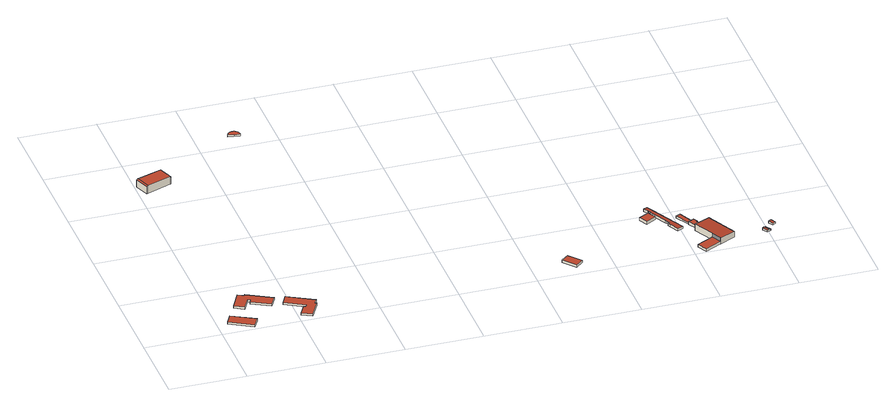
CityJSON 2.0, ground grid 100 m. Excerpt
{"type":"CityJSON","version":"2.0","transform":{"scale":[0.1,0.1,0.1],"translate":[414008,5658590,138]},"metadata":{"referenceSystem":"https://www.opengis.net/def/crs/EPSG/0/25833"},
"CityObjects":{
"building1":{"type":"Building","attributes":{"Dachtyp_tdc":"tdcPolyFlatRoof","Gemeindeschluessel":14612000,"Dachneigung":0,"QualitaetDacherkennung":93,"Geometrietyp2DReferenz":"3000","measuredHeight":2.97,"function":"31001_9998","roofType":"1000"},"geometry":[{"type":"Solid","lod":"2","boundaries":[[[[0,1,2,3]],[[1,4,5,2]],[[4,6,7,5]],[[6,4,1,0]],[[3,2,5,7]],[[6,0,3,7]]]],"semantics":{"surfaces":[{"type":"WallSurface"},{"type":"RoofSurface"},{"type":"GroundSurface"}],"values":[[0,0,0,1,2,0]]}}]},
"building2":{"type":"Building","attributes":{"Dachtyp_tdc":"tdcPolyFlatRoof","Gemeindeschluessel":14612000,"Dachneigung":0,"QualitaetDacherkennung":94,"Geometrietyp2DReferenz":"3000","measuredHeight":2.95,"function":"31001_9998","roofType":"1000"},"geometry":[{"type":"Solid","lod":"2","boundaries":[[[[8,9,10,11]],[[9,12,13,10]],[[12,14,15,13]],[[14,16,17,15]],[[16,18,19,17]],[[18,20,21,19]],[[20,22,23,21]],[[22,24,25,23]],[[24,26,27,25]],[[26,8,11,27]],[[26,24,22,20,18,16,14,12,9,8]],[[11,10,13,15,17,19,21,23,25,27]]]],"semantics":{"surfaces":[{"type":"WallSurface"},{"type":"RoofSurface"},{"type":"GroundSurface"}],"values":[[0,0,0,0,0,0,0,0,0,0,1,2]]}}]},
"building3":{"type":"Building","attributes":{"Dachtyp_tdc":"tdcPolyFlatRoof","Gemeindeschluessel":14612000,"Dachneigung":0,"QualitaetDacherkennung":94,"Geometrietyp2DReferenz":"3000","measuredHeight":2.99,"function":"31001_9998","roofType":"1000"},"geometry":[{"type":"Solid","lod":"2","boundaries":[[[[28,29,30,31]],[[29,32,33,30]],[[32,34,35,33]],[[34,36,37,35]],[[36,38,39,37]],[[38,40,41,39]],[[40,42,43,41]],[[42,44,45,43]],[[44,46,47,45]],[[46,28,31,47]],[[46,44,42,40,38,36,34,32,29,28]],[[31,30,33,35,37,39,41,43,45,47]]]],"semantics":{"surfaces":[{"type":"WallSurface"},{"type":"RoofSurface"},{"type":"GroundSurface"}],"values":[[0,0,0,0,0,0,0,0,0,0,1,2]]}}]},
"building4":{"type":"Building","attributes":{"name":"Graf-Stauffenberg-Kaserne","Dachtyp_tdc":"tdcCutGableRoof","Gemeindeschluessel":14612000,"Dachneigung":0.217,"QualitaetDacherkennung":54,"Geometrietyp2DReferenz":"3000","measuredHeight":11,"function":"31001_3221","roofType":"9999"},"geometry":[{"type":"Solid","lod":"2","boundaries":[[[[48,49,50,51,52,53,54,55,56,57,58]],[[59,60,49,48]],[[60,61,50,49]],[[61,62,51,50]],[[62,63,52,51]],[[63,64,53,52]],[[64,65,54,53]],[[65,66,55,54]],[[66,67,56,55]],[[67,68,57,56]],[[68,69,58,57]],[[69,59,48,58]],[[62,61,60,59,69]],[[68,67,66,65,64,63]],[[69,68,63,62]]]],"semantics":{"surfaces":[{"type":"GroundSurface"},{"type":"WallSurface"},{"type":"RoofSurface"}],"values":[[0,1,1,1,1,1,1,1,1,1,1,1,2,2,2]]}}]},
"building5":{"type":"Building","attributes":{"name":"Graf-Stauffenberg-Kaserne","Dachtyp_tdc":"tdcPolyFlatRoof","Gemeindeschluessel":14612000,"Dachneigung":0,"QualitaetDacherkennung":69,"Geometrietyp2DReferenz":"3000","measuredHeight":2.75,"function":"31001_3073","roofType":"1000"},"geometry":[{"type":"Solid","lod":"2","boundaries":[[[[70,71,72,73]],[[71,74,75,72]],[[74,76,77,75]],[[76,78,79,77]],[[78,80,81,79]],[[80,82,83,81]],[[82,84,85,83]],[[84,86,87,85]],[[86,88,89,87]],[[88,90,91,89]],[[90,70,73,91]],[[90,88,86,84,82,80,78,76,74,71,70]],[[73,72,75,77,79,81,83,85,87,89,91]]]],"semantics":{"surfaces":[{"type":"WallSurface"},{"type":"RoofSurface"},{"type":"GroundSurface"}],"values":[[0,0,0,0,0,0,0,0,0,0,0,1,2]]}}]},
"building6":{"type":"Building","attributes":{"Dachtyp_tdc":"tdcPolyFlatRoof","Gemeindeschluessel":14612000,"Dachneigung":0,"QualitaetDacherkennung":90,"Geometrietyp2DReferenz":"3000","measuredHeight":3.45,"function":"31001_9998","roofType":"1000"},"geometry":[{"type":"Solid","lod":"2","boundaries":[[[[92,93,94,95]],[[93,96,97,94]],[[96,98,99,97]],[[98,92,95,99]],[[98,96,93,92]],[[95,94,97,99]]]],"semantics":{"surfaces":[{"type":"WallSurface"},{"type":"RoofSurface"},{"type":"GroundSurface"}],"values":[[0,0,0,0,1,2]]}}]},
"building7":{"type":"Building","attributes":{"Dachtyp_tdc":"tdcPolyFlatRoof","Gemeindeschluessel":14612000,"Dachneigung":0,"QualitaetDacherkennung":77,"Geometrietyp2DReferenz":"3000","measuredHeight":3.8,"function":"31001_9998","roofType":"1000"},"geometry":[{"type":"Solid","lod":"2","boundaries":[[[[100,101,102,103]],[[101,104,105,102]],[[104,106,107,105]],[[106,100,103,107]],[[106,104,101,100]],[[103,102,105,107]]]],"semantics":{"surfaces":[{"type":"WallSurface"},{"type":"RoofSurface"},{"type":"GroundSurface"}],"values":[[0,0,0,0,1,2]]}}]},
"building8":{"type":"Building","attributes":{"Dachtyp_tdc":"tdcPolyFlatRoof","Gemeindeschluessel":14612000,"Dachneigung":5.93,"QualitaetDacherkennung":78,"Geometrietyp2DReferenz":"3000","measuredHeight":3.66,"function":"31001_9998","roofType":"2100"},"geometry":[{"type":"Solid","lod":"2","boundaries":[[[[108,109,110,111]],[[109,112,113,110]],[[112,114,115,113]],[[114,116,117,115]],[[116,118,119,117]],[[118,120,121,119]],[[120,122,123,121]],[[122,124,125,123]],[[124,126,127,125]],[[126,128,129,127]],[[128,130,131,129]],[[130,132,133,131]],[[132,134,135,133]],[[134,136,137,135]],[[136,138,139,137]],[[138,140,141,139]],[[140,142,143,141]],[[140,138,136,134,132,130,128,126,124,122,120,118,116,114,112,109,108,142]],[[143,111,110,113,115,117,119,121,123,125,127,129,131,133,135,137,139,141]],[[142,108,111,143]]]],"semantics":{"surfaces":[{"type":"WallSurface"},{"type":"RoofSurface"},{"type":"GroundSurface"}],"values":[[0,0,0,0,0,0,0,0,0,0,0,0,0,0,0,0,0,1,2,0]]}}]},
"building9":{"type":"Building","attributes":{"Dachtyp_tdc":"tdcPolyFlatRoof","Gemeindeschluessel":14612000,"Dachneigung":0,"QualitaetDacherkennung":34,"Geometrietyp2DReferenz":"3000","measuredHeight":2.66,"function":"31001_9998","roofType":"1000"},"geometry":[{"type":"Solid","lod":"2","boundaries":[[[[144,145,146,147]],[[145,148,149,146]],[[148,150,151,149]],[[150,144,147,151]],[[150,148,145,144]],[[147,146,149,151]]]],"semantics":{"surfaces":[{"type":"WallSurface"},{"type":"RoofSurface"},{"type":"GroundSurface"}],"values":[[0,0,0,0,1,2]]}}]},
"building10":{"type":"Building","attributes":{"Dachtyp_tdc":"tdcPolyFlatRoof","Gemeindeschluessel":14612000,"Dachneigung":0,"QualitaetDacherkennung":87,"Geometrietyp2DReferenz":"3000","measuredHeight":3.79,"function":"31001_9998","roofType":"1000"},"geometry":[{"type":"Solid","lod":"2","boundaries":[[[[152,153,154,155]],[[153,156,157,154]],[[156,158,159,157]],[[158,160,161,159]],[[160,162,163,161]],[[162,164,165,163]],[[164,152,155,165]],[[164,162,160,158,156,153,152]],[[155,154,157,159,161,163,165]]]],"semantics":{"surfaces":[{"type":"WallSurface"},{"type":"RoofSurface"},{"type":"GroundSurface"}],"values":[[0,0,0,0,0,0,0,1,2]]}}]},
"building11":{"type":"Building","attributes":{"Gemeindeschluessel":14612000,"Geometrietyp2DReferenz":"3000","function":"31001_3211","roofType":"9999"},"children":["building11-1","building11-2"]},
"building11-1":{"type":"BuildingPart","attributes":{"Dachtyp_tdc":"tdcPolyFlatRoof","Dachneigung":2.75,"QualitaetDacherkennung":96,"Geometrietyp2DReferenz":"3000","measuredHeight":9.06,"roofType":"2100"},"parents":["building11"],"geometry":[{"type":"MultiSurface","lod":"2","boundaries":[[[166,167,168]],[[166,169,170,167]],[[169,171,172,170]],[[171,173,174,172]],[[173,175,176,174]],[[175,177,178,179,176]],[[177,175,173,171,169,166]],[[167,170,172,174,176,179]]],"semantics":{"surfaces":[{"type":"WallSurface"},{"type":"RoofSurface"},{"type":"GroundSurface"}],"values":[0,0,0,0,0,0,1,2]}}]},
"building11-2":{"type":"BuildingPart","attributes":{"Dachtyp_tdc":"tdcPolyFlatRoof","Dachneigung":0,"QualitaetDacherkennung":76,"Geometrietyp2DReferenz":"3000","measuredHeight":3.66,"roofType":"1000"},"parents":["building11"],"geometry":[{"type":"MultiSurface","lod":"2","boundaries":[[[178,180,181,179]],[[180,182,183,181]],[[182,168,167,183]],[[168,182,180,178]],[[179,181,183,167]]],"semantics":{"surfaces":[{"type":"WallSurface"},{"type":"RoofSurface"},{"type":"GroundSurface"}],"values":[0,0,0,1,2]}}]},
"building12":{"type":"Building","attributes":{"Dachtyp_tdc":"tdcGableRoof","Gemeindeschluessel":14612000,"Dachneigung":20.89,"QualitaetDacherkennung":55,"Geometrietyp2DReferenz":"3000","measuredHeight":3.25,"function":"31001_9998","roofType":"3100"},"geometry":[{"type":"Solid","lod":"2","boundaries":[[[[184,185,186,187]],[[185,188,189,186]],[[188,190,191,189]],[[190,184,187,191]],[[188,185,192]],[[184,190,193]],[[185,184,193,192]],[[190,188,192,193]],[[187,186,189,191]]]],"semantics":{"surfaces":[{"type":"WallSurface"},{"type":"RoofSurface"},{"type":"GroundSurface"}],"values":[[0,0,0,0,0,0,1,1,2]]}}]},
"building13":{"type":"Building","attributes":{"Dachtyp_tdc":"tdcPolyFlatRoof","Gemeindeschluessel":14612000,"Dachneigung":7.84,"QualitaetDacherkennung":49,"Geometrietyp2DReferenz":"3000","measuredHeight":3.07,"function":"31001_9998","roofType":"2100"},"geometry":[{"type":"Solid","lod":"2","boundaries":[[[[194,195,196,197]],[[195,198,199,196]],[[198,200,201,199]],[[200,194,197,201]],[[200,198,195,194]],[[197,196,199,201]]]],"semantics":{"surfaces":[{"type":"WallSurface"},{"type":"RoofSurface"},{"type":"GroundSurface"}],"values":[[0,0,0,0,1,2]]}}]}
},
"vertices":[
[487,139,54],[417,12,54],[417,12,24],[487,139,24],[117,175,54],[117,175,24],[186,302,54],[186,302,24],
[519,530,55],[536,563,55],[536,563,25],[519,530,25],[504,580,55],[504,580,25],[425,432,55],[425,432,25],[296,500,55],[296,500,25],[418,730,55],[418,730,25],[497,688,55],[497,688,25],[505,704,55],[505,704,25],[827,533,55],[827,533,25],[758,403,55],[758,403,25],
[890,390,56],[957,518,56],[957,518,26],[890,390,26],[1296,331,56],[1296,331,26],[1258,263,56],[1258,263,26],[1277,253,56],[1277,253,26],[1156,33,56],[1156,33,26],[1029,103,56],[1029,103,26],[1100,233,56],[1100,233,26],[1127,218,56],[1127,218,26],[1145,250,56],[1145,250,26],
[80,3263,42],[9,3452,42],[23,3457,42],[28,3459,42],[349,3573,42],[359,3577,42],[379,3526,42],[400,3468,42],[428,3392,42],[418,3388,42],[98,3270,42],[80,3263,143],[9,3452,143],[23,3457,150],[28,3459,152],[349,3573,150],[359,3577,143],[379,3526,143],[400,3468,143],[428,3392,143],[418,3388,150],[98,3270,152],
[1463,4142,97],[1387,4158,97],[1387,4158,70],[1463,4142,70],[1402,4188,97],[1402,4188,70],[1412,4206,97],[1412,4206,70],[1437,4219,97],[1437,4219,70],[1462,4224,97],[1462,4224,70],[1490,4221,97],[1490,4221,70],[1513,4208,97],[1513,4208,70],[1532,4190,97],[1532,4190,70],[1542,4162,97],[1542,4162,70],[1545,4135,97],[1545,4135,70],
[4393,267,67],[4488,350,67],[4488,350,32],[4393,267,32],[4627,191,67],[4627,191,32],[4532,108,67],[4532,108,32],
[5780,897,44],[5645,827,44],[5645,827,6],[5780,897,6],[5586,940,44],[5586,940,6],[5721,1010,44],[5721,1010,6],
[5879,708,49],[5898,718,47],[5898,718,12],[5879,708,12],[5878,756,47],[5878,756,12],[5865,781,47],[5865,781,12],[5782,940,47],[5782,940,12],[5769,964,47],[5769,964,12],[5744,1013,47],[5744,1013,12],[5749,1015,46],[5749,1015,12],[5738,1035,46],[5738,1035,12],[5733,1046,46],[5733,1046,12],[5728,1043,47],[5728,1043,12],[5692,1111,47],[5692,1111,12],[5747,1140,40],[5747,1140,12],[5788,1061,40],[5788,1061,12],[5971,711,40],[5971,711,12],[6030,598,40],[6030,598,12],[5957,559,49],[5957,559,12],[5897,673,49],[5897,673,12],
[6168,682,44],[6122,658,44],[6122,658,18],[6168,682,18],[6021,840,44],[6021,840,18],[6081,868,44],[6081,868,18],
[6122,658,54],[6168,682,54],[6168,682,16],[6122,658,16],[6199,699,54],[6199,699,16],[6228,645,54],[6228,645,16],[6215,638,54],[6215,638,16],[6244,584,54],[6244,584,16],[6179,550,54],[6179,550,16],
[6289,245,105],[6289,245,15],[6289,245,51],[6157,505,105],[6157,505,15],[6362,610,94],[6362,610,15],[6563,214,94],[6563,214,15],[6358,110,105],[6358,110,15],[6355,115,105],[6355,115,51],[6355,115,15],
[6141,7,51],[6141,7,15],[6075,137,51],[6075,137,15],
[6969,167,61],[6924,239,61],[6924,239,35],[6969,167,35],[6972,269,55],[6972,269,35],[7017,198,55],[7017,198,35],[6945,252,67],[6990,181,67],
[7075,295,60],[7039,354,69],[7039,354,39],[7075,295,39],[7081,381,69],[7081,381,39],[7118,321,60],[7118,321,39]
]}
